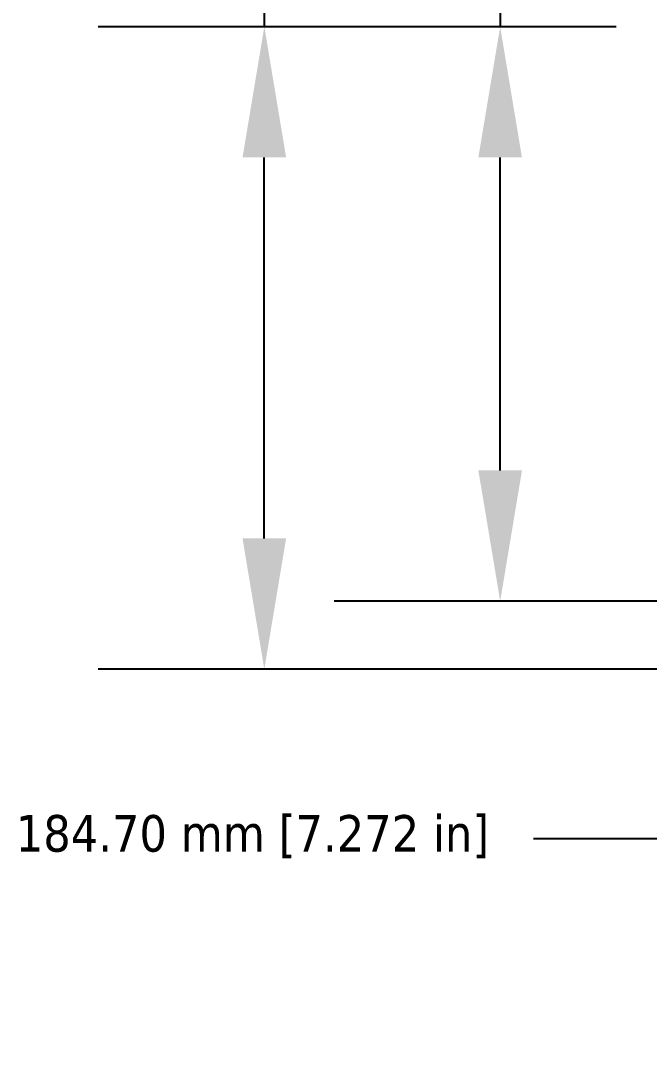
# Model space of a CAD drawing. Header units: millimetres. Extents: x 100 to 5488, y 100 to 4218.
# Drawn here: x 4918.8 to 5159.2, y 1167.7 to 1560.1 of the extents above; entities that cross this region are included whole.
import ezdxf

# ---------------------------------------------------------------- set-up
doc = ezdxf.new("R2010")
doc.units = ezdxf.units.MM
doc.header["$LTSCALE"] = 20
doc.layers.add('Dimension (ANSI)', color=7, linetype='Continuous', lineweight=25)
doc.styles.add('My Text', font='tahoma.ttf')
doc.dimstyles.new('My Dimension - mm [in] (ANSI)', dxfattribs={"dimscale": 20, "dimtxt": 0.7, "dimasz": 2.5, "dimexe": 3.175, "dimexo": 1.6002, "dimgap": 0.8, "dimtad": 0, "dimtoh": 1, "dimrnd": 1e-08, "dimzin": 4, "dimdsep": 46, "dimtxsty": 'My Text', "dimcen": 0.09, "dimdle": 10, "dimclrd": 1, "dimclre": 1, "dimclrt": 1, "dimadec": 1, "dimazin": 1, "dimtfac": 4.354286, "dimtofl": 0, "dimtmove": 0, "dimatfit": 3, "dimfxl": 1, "dimtolj": 1, "dimtzin": 4, "dimlwd": -1, "dimlwe": -1, "dimarcsym": 0})

# ---------------------------------------------------------------- blocks, each defined once
blk = doc.blocks.new('*D22')
at = {"layer": 'Defpoints', "color": 0, "transparency": 16777216}
for p in [(5349.57, 1503.17), (5164.87, 1454.57), (5164.87, 1247.03)]:
    blk.add_point(p, dxfattribs=at)
at = {"layer": 'Dimension (ANSI)', "color": 1, "transparency": 16777216}
for p, q in [((5349.57, 1471.16), (5349.57, 1183.53)), ((5164.87, 1422.57), (5164.87, 1183.53)), ((5164.87, 1247.03), (5114.87, 1247.03)), ((5299.57, 1247.03), (5214.87, 1247.03))]:
    blk.add_line(p, q, dxfattribs=at)
for points in [[(5214.87, 1255.36), (5214.87, 1238.7), (5164.87, 1247.03)], [(5299.57, 1255.36), (5299.57, 1238.7), (5349.57, 1247.03)]]:
    blk.add_solid(points, dxfattribs=at)
at = {"layer": 'Dimension (ANSI)', "color": 1, "transparency": 16777216, "insert": (5007.44, 1256.19), "char_height": 14, "attachment_point": 2, "style": 'My Text'}
blk.add_mtext('\\A1;184.70 mm [7.272 in]', dxfattribs=at)
blk = doc.blocks.new('*D23')
at = {"layer": 'Defpoints', "color": 0, "transparency": 16777216}
for p in [(5011.97, 1557.67), (5178.47, 1557.67), (5258.29, 1311.99)]:
    blk.add_point(p, dxfattribs=at)
at = {"layer": 'Dimension (ANSI)', "color": 1, "transparency": 16777216}
for p, q in [((5061.97, 1651.34), (5011.97, 1651.34)), ((5011.97, 1651.34), (5011.97, 1557.67)), ((5146.47, 1557.67), (4948.47, 1557.67)), ((5011.97, 1361.99), (5011.97, 1507.67)), ((5226.29, 1311.99), (4948.47, 1311.99))]:
    blk.add_line(p, q, dxfattribs=at)
for points in [[(5003.63, 1507.67), (5020.3, 1507.67), (5011.97, 1557.67)], [(5003.63, 1361.99), (5020.3, 1361.99), (5011.97, 1311.99)]]:
    blk.add_solid(points, dxfattribs=at)
at = {"layer": 'Dimension (ANSI)', "color": 1, "transparency": 16777216, "insert": (5169.94, 1660.5), "char_height": 14, "attachment_point": 2, "style": 'My Text'}
blk.add_mtext('\\A1;245.67 mm [9.672 in]', dxfattribs=at)
blk = doc.blocks.new('*D24')
at = {"layer": 'Defpoints', "color": 0, "transparency": 16777216}
for p in [(5102.12, 1557.67), (5178.47, 1557.67), (5232.55, 1338.01)]:
    blk.add_point(p, dxfattribs=at)
at = {"layer": 'Dimension (ANSI)', "color": 1, "transparency": 16777216}
for p, q in [((5152.12, 1607.67), (5102.12, 1607.67)), ((5102.12, 1607.67), (5102.12, 1557.67)), ((5146.47, 1557.67), (5038.62, 1557.67)), ((5102.12, 1388.01), (5102.12, 1507.67)), ((5200.54, 1338.01), (5038.62, 1338.01))]:
    blk.add_line(p, q, dxfattribs=at)
for points in [[(5093.78, 1507.67), (5110.45, 1507.67), (5102.12, 1557.67)], [(5093.78, 1388.01), (5110.45, 1388.01), (5102.12, 1338.01)]]:
    blk.add_solid(points, dxfattribs=at)
at = {"layer": 'Dimension (ANSI)', "color": 1, "transparency": 16777216, "insert": (5260.09, 1616.82), "char_height": 14, "attachment_point": 2, "style": 'My Text'}
blk.add_mtext('\\A1;219.66 mm [8.648 in]', dxfattribs=at)

msp = doc.modelspace()

# ---------------------------------------------------------------- dimensions: what is measured, and where the dimension line sits
at = {"layer": 'Dimension (ANSI)', "color": 1, "true_color": 0xff0000}
for base, p1, p2, angle, text, override, picture, middle in [((5011.9665, 1557.6668), (5258.2931, 1311.9921), (5178.4721, 1557.6668), 90, '<> mm [9.672 in]', {"dimgap": 0.8, "dimtih": 1, "dimtoh": 1, "dimdec": 2, "dimpost": '', "dimtol": 0, "dimlim": 0, "dimtp": 0, "dimtm": 0, "dimtdec": 2, "dimtmove": 1, "dimatfit": 2}, '*D23', (5015.7453, 1651.3384)), ((5102.1153, 1557.6668), (5232.5474, 1338.0117), (5178.4721, 1557.6668), 270, '<> mm [8.648 in]', {"dimgap": 0.8, "dimtih": 1, "dimtoh": 1, "dimdec": 2, "dimpost": '', "dimtol": 0, "dimlim": 0, "dimtp": 0, "dimtm": 0, "dimtdec": 2, "dimtmove": 1, "dimatfit": 2}, '*D24', (5104.7415, 1598.3097)), ((5164.872, 1247.031), (5349.572, 1503.166), (5164.872, 1454.574), 180, '<> mm [7.272 in]', {"dimgap": 0.8, "dimtoh": 0, "dimdec": 2, "dimpost": '', "dimtol": 0, "dimlim": 0, "dimtp": 0, "dimtm": 0, "dimtdec": 2, "dimatfit": 2}, '*D22', (5007.444, 1247.031))]:
    dim = msp.add_linear_dim(base=base, p1=p1, p2=p2, angle=angle, text=text, dimstyle='My Dimension - mm [in] (ANSI)', override=override, dxfattribs=at)
    dim.commit()
    dim.dimension.update_dxf_attribs({"geometry": picture, "text_midpoint": middle, "dimtype": 160})

doc.saveas('drawing.dxf')
